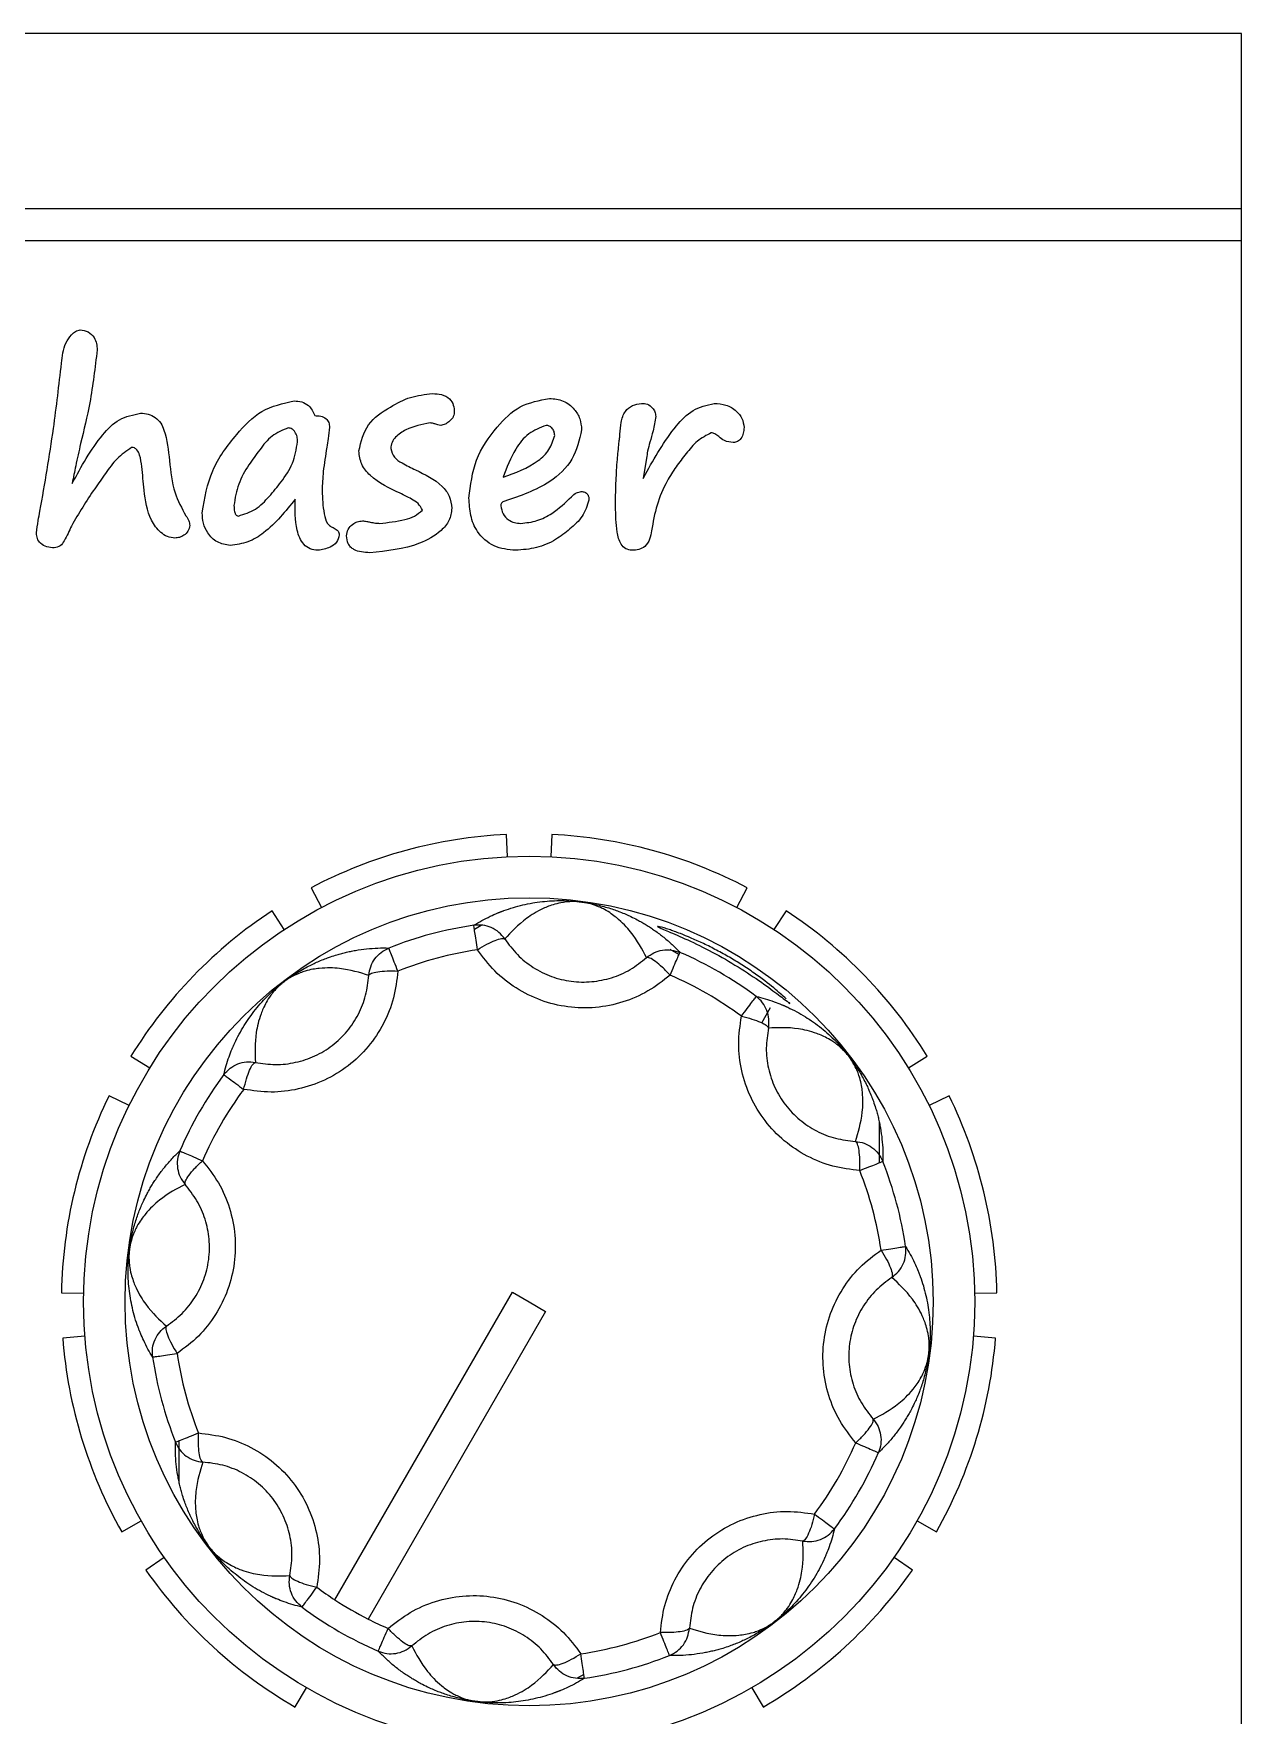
# Model space of a CAD drawing. Extents: x 90 to 120, y 105 to 234.
# Drawn here: x 101.19 to 120.16, y 207.52 to 233.94 of the extents above; entities that cross this region are included whole.
import ezdxf

# ---------------------------------------------------------------- set-up
doc = ezdxf.new("R2010")
doc.units = 0
doc.layers.get('0').update_dxf_attribs({"linetype": 'CONTINUOUS'})

msp = doc.modelspace()

# ---------------------------------------------------------------- linework, layer by layer
at = {"color": 7, "linetype": 'CONTINUOUS'}
for p, q in [((120.161, 233.937), (90.161, 233.937)), ((120.161, 231.187), (120.161, 233.937)), ((120.161, 231.187), (99.611, 231.187)), ((120.161, 230.687), (120.161, 231.187)), ((99.611, 230.687), (120.161, 230.687)), ((120.161, 108.687), (120.161, 230.687)), ((110.814, 227.269), (110.763, 226.949)), ((110.763, 226.949), (110.797, 227.015)), ((108.632, 221.009), (108.615, 221.359)), ((109.327, 221.359), (109.31, 221.009)), ((105.546, 220.52), (105.709, 220.211)), ((112.233, 220.211), (112.396, 220.52)), ((105.124, 219.866), (104.932, 220.158)), ((113.01, 220.158), (112.818, 219.866)), ((108.111, 219.872), (108.216, 219.932)), ((111.324, 219.472), (111.188, 219.55)), ((112.625, 218.399), (112.764, 218.64)), ((102.715, 217.876), (103.013, 217.692)), ((114.929, 217.692), (115.227, 217.876)), ((102.685, 217.098), (102.371, 217.252)), ((115.571, 217.252), (115.257, 217.098)), ((114.471, 216.844), (114.471, 216.2)), ((101.622, 214.16), (101.972, 214.153)), ((105.921, 209.334), (108.711, 214.167)), ((108.711, 214.167), (108.971, 214.017)), ((108.971, 214.017), (109.231, 213.867)), ((115.97, 214.153), (116.32, 214.16)), ((109.231, 213.867), (106.44, 209.034)), ((101.992, 213.475), (101.643, 213.448)), ((116.299, 213.448), (115.95, 213.475)), ((103.471, 211.191), (103.471, 211.835)), ((102.57, 210.404), (102.875, 210.576)), ((115.067, 210.576), (115.372, 210.404)), ((103.237, 210.002), (102.95, 209.802)), ((114.992, 209.802), (114.705, 210.002)), ((105.296, 207.652), (105.471, 207.955)), ((109.831, 208.163), (109.726, 208.103)), ((112.471, 207.955), (112.646, 207.652))]:
    msp.add_line(p, q, dxfattribs=at)
for radius in [7, 6.347, 6.347]:
    msp.add_circle((108.971, 214.017), radius, dxfattribs=at)
for radius, start, end in [(7.35, 92.7778, 117.7778), (7.35, 62.2222, 87.2222), (7.35, 123.3333, 148.3333), (7.35, 31.6667, 56.6667), (5.978, 98.3541, 111.6461), (5.589, 98.3541, 111.6461), (5.978, 53.3541, 66.6461), (5.589, 53.3541, 66.6461), (5.978, 143.3541, 156.6461), (7.35, 153.8889, 178.8889), (5.589, 143.3541, 156.6461), (7.35, 1.1111, 26.1111), (5.978, 8.3541, 21.6461), (5.589, 8.3541, 21.6461), (7.35, 184.4444, 209.4444), (5.589, 188.3541, 201.6461), (7.35, 330.5556, 355.5556), (5.978, 188.3541, 201.6461), (5.589, 323.3541, 336.6461), (5.978, 323.3541, 336.6461), (7.35, 215, 240), (7.35, 300, 325), (5.589, 233.3541, 236.9233), (5.589, 236.9233, 243.0767), (5.978, 233.3541, 246.6461), (5.589, 243.0767, 246.6461), (5.589, 278.3541, 291.6461), (5.978, 278.3541, 291.6461)]:
    msp.add_arc((108.971, 214.017), radius, start, end, dxfattribs=at)
for points, knots in [([(101.624, 228.761), (101.637, 228.869), (101.657, 229.031), (101.76, 229.19), (101.84, 229.265), (101.893, 229.277), (101.919, 229.284)], [0, 0, 0, 0, 0.500673, 0.750213, 0.875687, 1, 1, 1, 1]), ([(101.919, 229.284), (101.962, 229.277), (102.048, 229.264), (102.137, 229.174), (102.18, 229.07), (102.183, 229.003), (102.184, 228.969)], [0, 0, 0, 0, 0.278922, 0.558514, 0.779091, 1, 1, 1, 1]), ([(102.184, 228.969), (102.152, 228.691), (102.094, 228.196), (101.976, 227.711), (101.925, 227.497)], [0, 0, 0, 0, 0.559544, 1, 1, 1, 1]), ([(101.286, 226.438), (101.362, 226.87), (101.497, 227.641), (101.585, 228.419), (101.624, 228.761)], [0, 0, 0, 0, 0.559987, 1, 1, 1, 1]), ([(106.296, 227.382), (106.331, 227.529), (106.403, 227.825), (106.765, 228.063), (107.101, 228.244), (107.335, 228.27), (107.452, 228.284)], [0, 0, 0, 0, 0.276755, 0.557669, 0.779108, 1, 1, 1, 1]), ([(107.452, 228.284), (107.5, 228.281), (107.597, 228.277), (107.724, 228.215), (107.789, 228.102), (107.793, 228.026), (107.796, 227.987)], [0, 0, 0, 0, 0.280998, 0.559724, 0.779359, 1, 1, 1, 1]), ([(103.834, 226.412), (103.873, 226.638), (103.951, 227.094), (104.338, 227.607), (104.745, 228.05), (105.102, 228.129), (105.279, 228.168)], [0, 0, 0, 0, 0.279541, 0.560747, 0.781526, 1, 1, 1, 1]), ([(105.279, 228.168), (105.319, 228.166), (105.399, 228.16), (105.532, 228.091), (105.576, 227.996), (105.603, 227.937)], [0, 0, 0, 0, 0.281328, 0.561754, 1, 1, 1, 1]), ([(107.796, 227.987), (107.79, 227.958), (107.779, 227.898), (107.714, 227.842), (107.652, 227.797), (107.606, 227.788), (107.583, 227.784)], [0, 0, 0, 0, 0.278276, 0.558808, 0.779977, 1, 1, 1, 1]), ([(108.026, 226.641), (108.051, 226.846), (108.099, 227.257), (108.429, 227.733), (108.809, 228.117), (109.131, 228.177), (109.291, 228.207)], [0, 0, 0, 0, 0.280011, 0.560657, 0.781175, 1, 1, 1, 1]), ([(109.291, 228.207), (109.365, 228.2), (109.513, 228.187), (109.679, 228.054), (109.78, 227.89), (109.79, 227.774), (109.796, 227.716)], [0, 0, 0, 0, 0.280054, 0.559332, 0.779625, 1, 1, 1, 1]), ([(110.398, 227.647), (110.403, 227.708), (110.413, 227.83), (110.462, 228.001), (110.591, 228.107), (110.688, 228.122), (110.736, 228.13)], [0, 0, 0, 0, 0.281962, 0.56012, 0.780457, 1, 1, 1, 1]), ([(110.736, 228.13), (110.768, 228.128), (110.832, 228.124), (110.906, 228.069), (110.951, 227.999), (110.957, 227.95), (110.96, 227.925)], [0, 0, 0, 0, 0.280516, 0.55944, 0.779846, 1, 1, 1, 1]), ([(110.797, 227.015), (110.944, 227.277), (111.149, 227.641), (111.528, 228.046), (111.762, 228.102), (111.878, 228.13)], [0, 0, 0, 0, 0.561454, 0.78201, 1, 1, 1, 1]), ([(111.878, 228.13), (111.941, 228.125), (112.067, 228.117), (112.22, 228.025), (112.328, 227.899), (112.341, 227.799), (112.347, 227.75)], [0, 0, 0, 0, 0.28047, 0.560103, 0.780258, 1, 1, 1, 1]), ([(101.793, 226.873), (101.865, 227.005), (102.008, 227.27), (102.24, 227.614), (102.517, 227.902), (102.751, 227.951), (102.868, 227.976)], [0, 0, 0, 0, 0.28108, 0.561976, 0.782043, 1, 1, 1, 1]), ([(102.868, 227.976), (102.909, 227.973), (102.99, 227.967), (103.101, 227.912), (103.19, 227.824), (103.281, 227.595), (103.304, 227.392), (103.322, 227.23)], [0, 0, 0, 0, 0.124956, 0.2500076, 0.3747428, 0.4998065, 1, 1, 1, 1]), ([(105.187, 227.745), (105.098, 227.708), (104.917, 227.634), (104.736, 227.398), (104.556, 227.152), (104.388, 226.867), (104.352, 226.64), (104.334, 226.526)], [0, 0, 0, 0, 0.184013, 0.371495, 0.55913, 0.78008, 1, 1, 1, 1]), ([(105.334, 227.525), (105.333, 227.552), (105.33, 227.607), (105.299, 227.677), (105.251, 227.732), (105.209, 227.741), (105.187, 227.745)], [0, 0, 0, 0, 0.28112, 0.561362, 0.781762, 1, 1, 1, 1]), ([(105.603, 227.937), (105.635, 227.936), (105.697, 227.934), (105.781, 227.899), (105.829, 227.829), (105.832, 227.78), (105.834, 227.755)], [0, 0, 0, 0, 0.2810452, 0.5603119, 0.7796434, 1, 1, 1, 1]), ([(105.834, 227.755), (105.829, 227.695), (105.82, 227.59), (105.801, 227.485), (105.793, 227.439)], [0, 0, 0, 0, 0.559826, 1, 1, 1, 1]), ([(107.415, 227.822), (107.284, 227.796), (107.088, 227.758), (106.892, 227.628), (106.809, 227.52), (106.8, 227.453), (106.796, 227.42)], [0, 0, 0, 0, 0.498841, 0.749605, 0.874934, 1, 1, 1, 1]), ([(107.503, 227.803), (107.487, 227.808), (107.458, 227.818), (107.428, 227.821), (107.415, 227.822)], [0, 0, 0, 0, 0.560127, 1, 1, 1, 1]), ([(107.583, 227.784), (107.568, 227.786), (107.54, 227.79), (107.514, 227.799), (107.503, 227.803)], [0, 0, 0, 0, 0.559552, 1, 1, 1, 1]), ([(109.239, 227.784), (109.142, 227.746), (108.947, 227.671), (108.715, 227.369), (108.62, 227.121), (108.562, 226.969)], [0, 0, 0, 0, 0.276456, 0.558493, 1, 1, 1, 1]), ([(109.796, 227.716), (109.759, 227.554), (109.687, 227.228), (109.234, 226.812), (108.832, 226.676), (108.587, 226.592)], [0, 0, 0, 0, 0.278121, 0.559229, 1, 1, 1, 1]), ([(109.373, 227.625), (109.371, 227.647), (109.367, 227.69), (109.335, 227.743), (109.29, 227.778), (109.256, 227.782), (109.239, 227.784)], [0, 0, 0, 0, 0.280429, 0.560014, 0.779873, 1, 1, 1, 1]), ([(110.96, 227.925), (110.948, 227.848), (110.926, 227.712), (110.886, 227.579), (110.868, 227.521)], [0, 0, 0, 0, 0.559517, 1, 1, 1, 1]), ([(112.347, 227.75), (112.345, 227.72), (112.341, 227.659), (112.307, 227.582), (112.25, 227.523), (112.202, 227.517), (112.178, 227.514)], [0, 0, 0, 0, 0.2807677, 0.561098, 0.7807282, 1, 1, 1, 1]), ([(101.925, 227.497), (101.898, 227.381), (101.85, 227.174), (101.811, 226.965), (101.793, 226.873)], [0, 0, 0, 0, 0.560007, 1, 1, 1, 1]), ([(104.403, 226.36), (104.496, 226.389), (104.685, 226.447), (104.89, 226.667), (105.087, 226.904), (105.275, 227.181), (105.314, 227.41), (105.334, 227.525)], [0, 0, 0, 0, 0.1847818, 0.3721426, 0.5596859, 0.7804636, 1, 1, 1, 1]), ([(108.562, 226.969), (108.755, 227.04), (109.024, 227.138), (109.301, 227.392), (109.349, 227.548), (109.373, 227.625)], [0, 0, 0, 0, 0.559796, 0.781582, 1, 1, 1, 1]), ([(110.337, 226.916), (110.343, 227.026), (110.353, 227.223), (110.374, 227.419), (110.383, 227.505)], [0, 0, 0, 0, 0.559987, 1, 1, 1, 1]), ([(110.383, 227.505), (110.387, 227.531), (110.392, 227.578), (110.396, 227.626), (110.398, 227.647)], [0, 0, 0, 0, 0.560002, 1, 1, 1, 1]), ([(110.868, 227.521), (110.856, 227.474), (110.833, 227.391), (110.82, 227.306), (110.814, 227.269)], [0, 0, 0, 0, 0.559913, 1, 1, 1, 1]), ([(111.833, 227.668), (111.756, 227.628), (111.601, 227.548), (111.439, 227.339), (111.275, 227.135), (111.111, 226.869), (110.965, 226.535), (110.918, 226.265), (110.895, 226.129)], [0, 0, 0, 0, 0.1378452, 0.2782493, 0.4186975, 0.5591006, 0.7795282, 1, 1, 1, 1]), ([(111.949, 227.607), (111.93, 227.624), (111.896, 227.653), (111.852, 227.663), (111.833, 227.668)], [0, 0, 0, 0, 0.561849, 1, 1, 1, 1]), ([(112.178, 227.514), (112.131, 227.52), (112.045, 227.53), (111.979, 227.584), (111.949, 227.607)], [0, 0, 0, 0, 0.559192, 1, 1, 1, 1]), ([(102.726, 227.437), (102.646, 227.382), (102.485, 227.271), (102.317, 227.028), (102.066, 226.684), (101.897, 226.401), (101.779, 226.203)], [0, 0, 0, 0, 0.183893, 0.371208, 0.558576, 1, 1, 1, 1]), ([(102.921, 226.767), (102.91, 226.89), (102.894, 227.075), (102.866, 227.289), (102.822, 227.391), (102.773, 227.433), (102.742, 227.436), (102.726, 227.437)], [0, 0, 0, 0, 0.500507, 0.750534, 0.874932, 0.937637, 1, 1, 1, 1]), ([(103.322, 227.23), (103.339, 227.058), (103.368, 226.752), (103.514, 226.483), (103.578, 226.365)], [0, 0, 0, 0, 0.561395, 1, 1, 1, 1]), ([(105.793, 227.439), (105.772, 227.313), (105.733, 227.086), (105.723, 226.857), (105.719, 226.757)], [0, 0, 0, 0, 0.560073, 1, 1, 1, 1]), ([(106.946, 226.717), (106.778, 226.795), (106.544, 226.904), (106.324, 227.164), (106.305, 227.31), (106.296, 227.382)], [0, 0, 0, 0, 0.561085, 0.780663, 1, 1, 1, 1]), ([(106.796, 227.42), (106.811, 227.371), (106.841, 227.273), (107.002, 227.176), (107.116, 227.119), (107.186, 227.084)], [0, 0, 0, 0, 0.275987, 0.557075, 1, 1, 1, 1]), ([(107.186, 227.084), (107.335, 227.013), (107.544, 226.914), (107.733, 226.676), (107.749, 226.547), (107.757, 226.482)], [0, 0, 0, 0, 0.560608, 0.780418, 1, 1, 1, 1]), ([(103.407, 226.014), (103.367, 226.019), (103.285, 226.029), (103.148, 226.123), (102.976, 226.358), (102.943, 226.604), (102.921, 226.767)], [0, 0, 0, 0, 0.125, 0.250227, 0.500354, 1, 1, 1, 1]), ([(105.719, 226.757), (105.724, 226.637), (105.731, 226.464), (105.779, 226.266), (105.848, 226.197), (105.886, 226.18), (105.906, 226.171)], [0, 0, 0, 0, 0.560045, 0.807066, 0.903004, 1, 1, 1, 1]), ([(107.296, 226.453), (107.275, 226.49), (107.234, 226.564), (107.101, 226.64), (107.005, 226.688), (106.946, 226.717)], [0, 0, 0, 0, 0.275753, 0.557307, 1, 1, 1, 1]), ([(108.84, 226.245), (108.926, 226.254), (109.099, 226.272), (109.379, 226.416), (109.541, 226.57), (109.639, 226.664)], [0, 0, 0, 0, 0.279726, 0.559813, 1, 1, 1, 1]), ([(109.639, 226.664), (109.663, 226.688), (109.706, 226.729), (109.764, 226.74), (109.79, 226.745)], [0, 0, 0, 0, 0.561424, 1, 1, 1, 1]), ([(109.79, 226.745), (109.809, 226.744), (109.848, 226.741), (109.893, 226.704), (109.909, 226.656), (109.91, 226.626), (109.911, 226.61)], [0, 0, 0, 0, 0.280278, 0.558132, 0.778968, 1, 1, 1, 1]), ([(110.329, 226.511), (110.329, 226.587), (110.33, 226.722), (110.335, 226.857), (110.337, 226.916)], [0, 0, 0, 0, 0.559998, 1, 1, 1, 1]), ([(101.231, 226.094), (101.24, 226.159), (101.254, 226.274), (101.276, 226.388), (101.286, 226.438)], [0, 0, 0, 0, 0.5598392, 1, 1, 1, 1]), ([(104.276, 225.899), (104.205, 225.91), (104.064, 225.932), (103.921, 226.079), (103.845, 226.245), (103.838, 226.356), (103.834, 226.412)], [0, 0, 0, 0, 0.278661, 0.5585175, 0.7790516, 1, 1, 1, 1]), ([(105.296, 226.624), (105.144, 226.435), (104.933, 226.171), (104.56, 225.936), (104.371, 225.911), (104.276, 225.899)], [0, 0, 0, 0, 0.560116, 0.780445, 1, 1, 1, 1]), ([(104.334, 226.526), (104.335, 226.493), (104.336, 226.444), (104.355, 226.389), (104.378, 226.363), (104.394, 226.361), (104.403, 226.36)], [0, 0, 0, 0, 0.500781, 0.750574, 0.875566, 1, 1, 1, 1]), ([(105.653, 225.822), (105.611, 225.826), (105.529, 225.834), (105.393, 225.936), (105.287, 226.215), (105.292, 226.46), (105.296, 226.624)], [0, 0, 0, 0, 0.124984, 0.249692, 0.498775, 1, 1, 1, 1]), ([(107.757, 226.482), (107.748, 226.415), (107.729, 226.282), (107.547, 226.076), (107.134, 225.849), (106.734, 225.81), (106.468, 225.784)], [0, 0, 0, 0, 0.124681, 0.249818, 0.500231, 1, 1, 1, 1]), ([(106.621, 226.245), (106.755, 226.258), (106.941, 226.277), (107.174, 226.35), (107.255, 226.419), (107.296, 226.453)], [0, 0, 0, 0, 0.560438, 0.781068, 1, 1, 1, 1]), ([(108.76, 225.822), (108.642, 225.833), (108.408, 225.855), (108.154, 226.086), (108.04, 226.367), (108.031, 226.55), (108.026, 226.641)], [0, 0, 0, 0, 0.2798399, 0.5584422, 0.7788884, 1, 1, 1, 1]), ([(108.587, 226.592), (108.578, 226.59), (108.559, 226.584), (108.537, 226.566), (108.528, 226.542), (108.527, 226.527), (108.526, 226.519)], [0, 0, 0, 0, 0.280141, 0.559378, 0.77957, 1, 1, 1, 1]), ([(108.526, 226.519), (108.535, 226.477), (108.551, 226.391), (108.637, 226.301), (108.738, 226.251), (108.806, 226.247), (108.84, 226.245)], [0, 0, 0, 0, 0.278638, 0.558728, 0.779285, 1, 1, 1, 1]), ([(109.911, 226.61), (109.883, 226.522), (109.825, 226.343), (109.612, 226.154), (109.381, 225.973), (109.088, 225.846), (108.869, 225.83), (108.76, 225.822)], [0, 0, 0, 0, 0.184503, 0.371791, 0.5591, 0.779533, 1, 1, 1, 1]), ([(110.587, 225.822), (110.552, 225.827), (110.484, 225.836), (110.39, 225.942), (110.335, 226.175), (110.331, 226.377), (110.329, 226.511)], [0, 0, 0, 0, 0.124205, 0.248621, 0.498366, 1, 1, 1, 1]), ([(101.779, 226.203), (101.745, 226.126), (101.698, 226.018), (101.611, 225.882), (101.543, 225.868), (101.509, 225.86)], [0, 0, 0, 0, 0.562597, 0.782581, 1, 1, 1, 1]), ([(103.639, 226.211), (103.632, 226.181), (103.62, 226.119), (103.553, 226.058), (103.481, 226.02), (103.432, 226.016), (103.407, 226.014)], [0, 0, 0, 0, 0.277963, 0.558678, 0.779507, 1, 1, 1, 1]), ([(103.578, 226.365), (103.597, 226.339), (103.629, 226.293), (103.636, 226.236), (103.639, 226.211)], [0, 0, 0, 0, 0.560496, 1, 1, 1, 1]), ([(105.906, 226.171), (105.93, 226.158), (105.975, 226.134), (105.984, 226.085), (105.988, 226.064)], [0, 0, 0, 0, 0.56074, 1, 1, 1, 1]), ([(106.103, 226.049), (106.108, 226.084), (106.118, 226.155), (106.19, 226.228), (106.269, 226.275), (106.324, 226.281), (106.352, 226.284)], [0, 0, 0, 0, 0.2791296, 0.5590407, 0.7796956, 1, 1, 1, 1]), ([(106.352, 226.284), (106.375, 226.282), (106.415, 226.278), (106.454, 226.269), (106.472, 226.265)], [0, 0, 0, 0, 0.5598825, 1, 1, 1, 1]), ([(106.472, 226.265), (106.499, 226.259), (106.549, 226.248), (106.599, 226.246), (106.621, 226.245)], [0, 0, 0, 0, 0.559875, 1, 1, 1, 1]), ([(101.509, 225.86), (101.471, 225.863), (101.394, 225.868), (101.297, 225.92), (101.238, 226.004), (101.234, 226.064), (101.231, 226.094)], [0, 0, 0, 0, 0.2805366, 0.5601538, 0.7797693, 1, 1, 1, 1]), ([(105.988, 226.064), (105.978, 226.022), (105.958, 225.938), (105.824, 225.85), (105.718, 225.832), (105.653, 225.822)], [0, 0, 0, 0, 0.277746, 0.559385, 1, 1, 1, 1]), ([(106.468, 225.784), (106.38, 225.788), (106.27, 225.794), (106.165, 225.87), (106.114, 225.94), (106.108, 226.005), (106.103, 226.049)], [0, 0, 0, 0, 0.498707, 0.624605, 0.750182, 1, 1, 1, 1]), ([(110.895, 226.129), (110.887, 226.084), (110.872, 225.995), (110.803, 225.881), (110.694, 225.828), (110.622, 225.824), (110.587, 225.822)], [0, 0, 0, 0, 0.280909, 0.559515, 0.779488, 1, 1, 1, 1]), ([(108.103, 219.932), (108.143, 219.956), (108.222, 220.004), (108.348, 220.068), (108.441, 220.11), (108.492, 220.13), (108.506, 220.136), (108.52, 220.141), (108.533, 220.147), (108.547, 220.152), (108.561, 220.157), (108.616, 220.177), (108.712, 220.209), (108.862, 220.25), (109.012, 220.281), (109.162, 220.303), (109.311, 220.316), (109.459, 220.32), (109.587, 220.317), (109.7, 220.308), (109.757, 220.302), (109.794, 220.297), (109.826, 220.293), (109.864, 220.287), (109.94, 220.274), (110.032, 220.255), (110.133, 220.23), (110.27, 220.19), (110.422, 220.135), (110.56, 220.074), (110.665, 220.021), (110.743, 219.978), (110.812, 219.937), (110.879, 219.894), (110.976, 219.829), (111.094, 219.738), (111.227, 219.623), (111.301, 219.546), (111.341, 219.505)], [0, 0, 0, 0, 0.078391, 0.1501634, 0.2078513, 0.2140069, 0.2200979, 0.2261245, 0.2320866, 0.2379843, 0.2438174, 0.2495861, 0.3070371, 0.3568849, 0.3991435, 0.4338356, 0.4610033, 0.4807364, 0.4932857, 0.4971651, 0.4986689, 0.500022, 0.5009771, 0.501991, 0.5043605, 0.5111517, 0.5212419, 0.5348466, 0.5665601, 0.6090165, 0.6407334, 0.6651471, 0.6915643, 0.7199867, 0.7504156, 0.8249751, 0.9081676, 1, 1, 1, 1]), ([(110.815, 219.424), (110.746, 219.556), (110.639, 219.757), (110.421, 219.992), (110.264, 220.113), (110.162, 220.178), (110.044, 220.233), (109.927, 220.271), (109.844, 220.288), (109.818, 220.292), (109.797, 220.295), (109.775, 220.298), (109.748, 220.3), (109.71, 220.303), (109.655, 220.304), (109.58, 220.301), (109.476, 220.288), (109.331, 220.253), (109.126, 220.171), (108.841, 219.99), (108.69, 219.826), (108.589, 219.716)], [0, 0, 0, 0, 0.25102, 0.382673, 0.417101, 0.451457, 0.485547, 0.496713, 0.498407, 0.499196, 0.499947, 0.500693, 0.501474, 0.503156, 0.506772, 0.514355, 0.529809, 0.560982, 0.623576, 0.748979, 1, 1, 1, 1]), ([(108.589, 219.716), (108.56, 219.753), (108.501, 219.826), (108.379, 219.899), (108.243, 219.941), (108.149, 219.935), (108.103, 219.932)], [0, 0, 0, 0, 0.25, 0.5, 0.75, 1, 1, 1, 1]), ([(113.007, 218.778), (112.951, 218.829), (112.839, 218.932), (112.568, 219.141), (112.319, 219.308), (112.119, 219.43), (111.914, 219.543), (111.643, 219.68), (111.374, 219.792), (111.186, 219.86), (111.042, 219.904), (110.976, 219.918), (110.997, 219.903), (111.075, 219.868), (111.278, 219.785), (111.639, 219.622), (112.056, 219.402), (112.458, 219.152), (112.791, 218.915), (112.997, 218.757), (113.086, 218.689), (113.065, 218.713), (113.064, 218.714)], [0, 0, 0, 0, 0.066327, 0.132727, 0.16711, 0.199481, 0.232161, 0.266243, 0.332678, 0.374406, 0.399405, 0.4658, 0.498551, 0.532522, 0.598947, 0.665393, 0.731829, 0.798143, 0.864618, 0.931032, 0.99746, 1, 1, 1, 1]), ([(104.175, 217.585), (104.186, 217.632), (104.208, 217.721), (104.252, 217.856), (104.289, 217.951), (104.31, 218.002), (104.316, 218.015), (104.322, 218.029), (104.328, 218.042), (104.334, 218.055), (104.34, 218.069), (104.364, 218.122), (104.41, 218.213), (104.487, 218.347), (104.571, 218.475), (104.662, 218.597), (104.758, 218.711), (104.86, 218.819), (104.952, 218.907), (105.038, 218.981), (105.083, 219.017), (105.113, 219.04), (105.138, 219.059), (105.169, 219.082), (105.232, 219.127), (105.311, 219.178), (105.4, 219.232), (105.525, 219.301), (105.672, 219.37), (105.811, 219.424), (105.924, 219.46), (106.01, 219.485), (106.087, 219.505), (106.165, 219.522), (106.28, 219.544), (106.427, 219.564), (106.602, 219.576), (106.71, 219.575), (106.766, 219.574)], [0, 0, 0, 0, 0.078391, 0.150163, 0.207851, 0.214007, 0.220098, 0.226125, 0.232087, 0.237984, 0.243817, 0.249586, 0.307037, 0.356885, 0.399143, 0.433836, 0.461003, 0.480736, 0.493286, 0.497165, 0.498669, 0.500022, 0.500977, 0.501991, 0.504361, 0.511152, 0.521242, 0.534847, 0.56656, 0.609017, 0.640733, 0.665147, 0.691564, 0.719987, 0.750416, 0.824975, 0.908168, 1, 1, 1, 1]), ([(106.452, 219.144), (106.46, 219.191), (106.474, 219.283), (106.543, 219.408), (106.64, 219.511), (106.724, 219.553), (106.766, 219.574)], [0, 0, 0, 0, 0.25, 0.5, 0.75, 1, 1, 1, 1]), ([(108.159, 219.548), (108.209, 219.578), (108.309, 219.638), (108.442, 219.699), (108.545, 219.731), (108.574, 219.721), (108.589, 219.716)], [0, 0, 0, 0, 0.2500007, 0.5, 0.7499993, 1, 1, 1, 1]), ([(111.187, 219.149), (111.074, 219.06), (110.849, 218.884), (110.447, 218.712), (110.018, 218.625), (109.578, 218.635), (109.152, 218.739), (108.761, 218.934), (108.417, 219.202), (108.245, 219.432), (108.159, 219.548)], [0, 0, 0, 0, 0.125119, 0.250033, 0.375338, 0.500042, 0.624994, 0.749924, 0.873924, 1, 1, 1, 1]), ([(108.589, 219.716), (108.651, 219.632), (108.776, 219.462), (109.029, 219.262), (109.317, 219.117), (109.632, 219.04), (109.956, 219.034), (110.272, 219.098), (110.568, 219.227), (110.733, 219.358), (110.815, 219.424)], [0, 0, 0, 0, 0.126286, 0.251681, 0.376065, 0.499528, 0.623751, 0.747882, 0.873447, 1, 1, 1, 1]), ([(110.815, 219.424), (110.853, 219.451), (110.929, 219.507), (111.065, 219.546), (111.207, 219.55), (111.296, 219.52), (111.341, 219.505)], [0, 0, 0, 0, 0.25, 0.5, 0.75, 1, 1, 1, 1]), ([(106.452, 219.144), (106.31, 219.188), (106.092, 219.256), (105.772, 219.267), (105.575, 219.242), (105.457, 219.216), (105.335, 219.171), (105.225, 219.115), (105.155, 219.069), (105.133, 219.053), (105.116, 219.04), (105.099, 219.027), (105.078, 219.01), (105.049, 218.984), (105.009, 218.946), (104.959, 218.892), (104.894, 218.809), (104.817, 218.681), (104.73, 218.478), (104.656, 218.148), (104.665, 217.926), (104.671, 217.777)], [0, 0, 0, 0, 0.25102, 0.382673, 0.417101, 0.451457, 0.485547, 0.496713, 0.498407, 0.499196, 0.499947, 0.500693, 0.501474, 0.503156, 0.506772, 0.514355, 0.529809, 0.560982, 0.623576, 0.748979, 1, 1, 1, 1]), ([(111.187, 219.149), (111.146, 219.191), (111.065, 219.275), (110.953, 219.368), (110.861, 219.426), (110.831, 219.424), (110.815, 219.424)], [0, 0, 0, 0, 0.2500007, 0.5, 0.7499993, 1, 1, 1, 1]), ([(106.909, 219.213), (106.892, 219.071), (106.858, 218.786), (106.695, 218.381), (106.454, 218.016), (106.136, 217.712), (105.76, 217.484), (105.347, 217.346), (104.913, 217.292), (104.629, 217.333), (104.486, 217.354)], [0, 0, 0, 0, 0.124938, 0.249963, 0.374872, 0.500081, 0.624831, 0.749849, 0.873923, 1, 1, 1, 1]), ([(104.671, 217.777), (104.775, 217.761), (104.983, 217.73), (105.304, 217.768), (105.61, 217.868), (105.887, 218.036), (106.121, 218.261), (106.299, 218.531), (106.416, 218.831), (106.44, 219.04), (106.452, 219.144)], [0, 0, 0, 0, 0.126452, 0.251895, 0.376378, 0.49948, 0.624235, 0.748201, 0.873616, 1, 1, 1, 1]), ([(106.452, 219.144), (106.463, 219.156), (106.483, 219.178), (106.589, 219.202), (106.734, 219.216), (106.851, 219.214), (106.909, 219.213)], [0, 0, 0, 0, 0.250001, 0.5, 0.749999, 1, 1, 1, 1]), ([(112.731, 218.317), (112.736, 218.364), (112.746, 218.457), (112.712, 218.595), (112.644, 218.721), (112.574, 218.783), (112.539, 218.814)], [0, 0, 0, 0, 0.25, 0.5, 0.75, 1, 1, 1, 1]), ([(112.539, 218.814), (112.585, 218.802), (112.674, 218.78), (112.809, 218.736), (112.904, 218.7), (112.955, 218.678), (112.969, 218.673), (112.982, 218.667), (112.996, 218.661), (113.009, 218.655), (113.022, 218.649), (113.075, 218.624), (113.167, 218.579), (113.301, 218.502), (113.429, 218.418), (113.551, 218.326), (113.665, 218.231), (113.773, 218.129), (113.861, 218.036), (113.934, 217.95), (113.971, 217.905), (113.993, 217.876), (114.013, 217.85), (114.036, 217.819), (114.081, 217.756), (114.132, 217.678), (114.186, 217.589), (114.254, 217.464), (114.323, 217.317), (114.377, 217.177), (114.414, 217.065), (114.439, 216.979), (114.459, 216.902), (114.476, 216.824), (114.498, 216.709), (114.518, 216.561), (114.53, 216.386), (114.528, 216.279), (114.527, 216.222)], [0, 0, 0, 0, 0.078391, 0.150163, 0.207851, 0.214007, 0.220098, 0.226125, 0.232087, 0.237984, 0.243817, 0.249586, 0.307037, 0.356885, 0.399143, 0.433836, 0.461003, 0.480736, 0.493286, 0.497165, 0.498669, 0.500022, 0.500977, 0.501991, 0.504361, 0.511152, 0.521242, 0.534847, 0.56656, 0.609017, 0.640733, 0.665147, 0.691564, 0.719987, 0.750416, 0.824975, 0.908168, 1, 1, 1, 1]), ([(114.166, 216.079), (114.024, 216.096), (113.74, 216.131), (113.335, 216.293), (112.97, 216.535), (112.666, 216.852), (112.437, 217.228), (112.299, 217.642), (112.245, 218.075), (112.286, 218.359), (112.307, 218.502)], [0, 0, 0, 0, 0.124938, 0.249963, 0.374872, 0.500081, 0.624831, 0.749849, 0.873923, 1, 1, 1, 1]), ([(112.307, 218.502), (112.364, 218.488), (112.477, 218.46), (112.614, 218.409), (112.71, 218.358), (112.724, 218.331), (112.731, 218.317)], [0, 0, 0, 0, 0.250001, 0.5, 0.749999, 1, 1, 1, 1]), ([(112.731, 218.317), (112.715, 218.213), (112.683, 218.005), (112.721, 217.685), (112.822, 217.379), (112.99, 217.101), (113.215, 216.868), (113.484, 216.69), (113.784, 216.572), (113.993, 216.548), (114.098, 216.536)], [0, 0, 0, 0, 0.126452, 0.251895, 0.376378, 0.49948, 0.624235, 0.748201, 0.873616, 1, 1, 1, 1]), ([(114.098, 216.536), (114.142, 216.679), (114.209, 216.896), (114.221, 217.217), (114.195, 217.413), (114.17, 217.531), (114.125, 217.653), (114.069, 217.764), (114.022, 217.834), (114.007, 217.855), (113.994, 217.872), (113.98, 217.89), (113.963, 217.91), (113.938, 217.94), (113.9, 217.98), (113.845, 218.03), (113.762, 218.094), (113.635, 218.172), (113.432, 218.259), (113.102, 218.333), (112.879, 218.324), (112.731, 218.317)], [0, 0, 0, 0, 0.2510201, 0.3826734, 0.4171007, 0.4514571, 0.4855469, 0.4967131, 0.4984072, 0.4991962, 0.4999465, 0.500693, 0.5014744, 0.5031559, 0.5067724, 0.514355, 0.5298087, 0.5609823, 0.6235759, 0.748979, 1, 1, 1, 1]), ([(104.175, 217.585), (104.206, 217.62), (104.268, 217.691), (104.393, 217.758), (104.531, 217.793), (104.624, 217.782), (104.671, 217.777)], [0, 0, 0, 0, 0.25, 0.5, 0.75, 1, 1, 1, 1]), ([(104.486, 217.354), (104.5, 217.41), (104.529, 217.523), (104.58, 217.66), (104.63, 217.756), (104.657, 217.77), (104.671, 217.777)], [0, 0, 0, 0, 0.250001, 0.5, 0.749999, 1, 1, 1, 1]), ([(103.057, 213.149), (103.032, 213.19), (102.985, 213.268), (102.92, 213.395), (102.879, 213.488), (102.858, 213.539), (102.853, 213.552), (102.847, 213.566), (102.842, 213.58), (102.837, 213.593), (102.832, 213.607), (102.811, 213.662), (102.779, 213.759), (102.739, 213.908), (102.708, 214.058), (102.686, 214.209), (102.673, 214.357), (102.669, 214.506), (102.672, 214.633), (102.681, 214.746), (102.687, 214.804), (102.691, 214.84), (102.696, 214.872), (102.701, 214.911), (102.714, 214.987), (102.733, 215.078), (102.758, 215.18), (102.798, 215.316), (102.853, 215.469), (102.914, 215.606), (102.967, 215.711), (103.011, 215.79), (103.051, 215.858), (103.094, 215.926), (103.16, 216.022), (103.25, 216.141), (103.365, 216.273), (103.443, 216.348), (103.483, 216.387)], [0, 0, 0, 0, 0.078391, 0.150163, 0.207851, 0.214007, 0.220098, 0.226125, 0.232087, 0.237984, 0.243817, 0.249586, 0.307037, 0.356885, 0.399143, 0.433836, 0.461003, 0.480736, 0.493286, 0.497165, 0.498669, 0.500022, 0.500977, 0.501991, 0.504361, 0.511152, 0.521242, 0.534847, 0.56656, 0.609017, 0.640733, 0.665147, 0.691564, 0.719987, 0.750416, 0.824975, 0.908168, 1, 1, 1, 1]), ([(103.483, 216.387), (103.468, 216.343), (103.438, 216.254), (103.443, 216.112), (103.482, 215.975), (103.537, 215.9), (103.565, 215.862)], [0, 0, 0, 0, 0.25, 0.5, 0.75, 1, 1, 1, 1]), ([(114.166, 216.079), (114.167, 216.138), (114.17, 216.254), (114.156, 216.4), (114.132, 216.505), (114.109, 216.526), (114.098, 216.536)], [0, 0, 0, 0, 0.2500007, 0.5, 0.7499993, 1, 1, 1, 1]), ([(114.098, 216.536), (114.144, 216.529), (114.237, 216.515), (114.361, 216.446), (114.465, 216.348), (114.506, 216.264), (114.527, 216.222)], [0, 0, 0, 0, 0.25, 0.5, 0.75, 1, 1, 1, 1]), ([(103.84, 216.233), (103.928, 216.12), (104.105, 215.895), (104.277, 215.493), (104.363, 215.064), (104.354, 214.625), (104.249, 214.198), (104.055, 213.808), (103.786, 213.463), (103.557, 213.292), (103.441, 213.205)], [0, 0, 0, 0, 0.125119, 0.250033, 0.375338, 0.500042, 0.624994, 0.749924, 0.873924, 1, 1, 1, 1]), ([(103.565, 215.862), (103.564, 215.877), (103.563, 215.908), (103.62, 215.999), (103.714, 216.112), (103.798, 216.193), (103.84, 216.233)], [0, 0, 0, 0, 0.2500007, 0.5, 0.7499993, 1, 1, 1, 1]), ([(103.565, 215.862), (103.433, 215.792), (103.232, 215.686), (102.997, 215.467), (102.876, 215.31), (102.81, 215.209), (102.756, 215.09), (102.717, 214.973), (102.701, 214.891), (102.697, 214.865), (102.693, 214.843), (102.691, 214.821), (102.688, 214.795), (102.685, 214.756), (102.684, 214.701), (102.687, 214.627), (102.7, 214.523), (102.736, 214.378), (102.818, 214.172), (102.999, 213.887), (103.163, 213.736), (103.272, 213.635)], [0, 0, 0, 0, 0.25102, 0.382673, 0.417101, 0.451457, 0.485547, 0.496713, 0.498407, 0.499196, 0.499947, 0.500693, 0.501474, 0.503156, 0.506772, 0.514355, 0.529809, 0.560982, 0.623576, 0.748979, 1, 1, 1, 1]), ([(103.272, 213.635), (103.357, 213.698), (103.526, 213.823), (103.726, 214.075), (103.871, 214.363), (103.949, 214.678), (103.955, 215.002), (103.89, 215.318), (103.761, 215.614), (103.63, 215.779), (103.565, 215.862)], [0, 0, 0, 0, 0.126286, 0.251681, 0.376065, 0.499528, 0.623751, 0.747882, 0.873447, 1, 1, 1, 1]), ([(114.103, 211.802), (114.014, 211.914), (113.837, 212.14), (113.665, 212.542), (113.579, 212.97), (113.588, 213.41), (113.693, 213.837), (113.887, 214.227), (114.156, 214.572), (114.385, 214.743), (114.501, 214.83)], [0, 0, 0, 0, 0.125119, 0.250033, 0.375338, 0.500042, 0.624994, 0.749924, 0.873924, 1, 1, 1, 1]), ([(114.885, 214.886), (114.91, 214.845), (114.958, 214.767), (115.022, 214.64), (115.063, 214.547), (115.084, 214.496), (115.09, 214.482), (115.095, 214.469), (115.1, 214.455), (115.105, 214.441), (115.111, 214.428), (115.131, 214.373), (115.163, 214.276), (115.203, 214.127), (115.234, 213.977), (115.256, 213.826), (115.269, 213.678), (115.273, 213.529), (115.271, 213.401), (115.261, 213.289), (115.255, 213.231), (115.251, 213.195), (115.246, 213.163), (115.241, 213.124), (115.228, 213.048), (115.209, 212.956), (115.184, 212.855), (115.144, 212.718), (115.089, 212.566), (115.028, 212.429), (114.975, 212.323), (114.931, 212.245), (114.891, 212.177), (114.848, 212.109), (114.782, 212.012), (114.692, 211.894), (114.577, 211.762), (114.5, 211.687), (114.459, 211.648)], [0, 0, 0, 0, 0.078391, 0.150163, 0.207851, 0.214007, 0.220098, 0.226125, 0.232087, 0.237984, 0.243817, 0.249586, 0.307037, 0.356885, 0.399143, 0.433836, 0.461003, 0.480736, 0.493286, 0.497165, 0.498669, 0.500022, 0.500977, 0.501991, 0.504361, 0.511152, 0.521242, 0.534847, 0.56656, 0.609017, 0.640733, 0.665147, 0.691564, 0.719987, 0.750416, 0.824975, 0.908168, 1, 1, 1, 1]), ([(114.501, 214.83), (114.531, 214.78), (114.591, 214.68), (114.652, 214.547), (114.684, 214.443), (114.675, 214.414), (114.67, 214.4)], [0, 0, 0, 0, 0.250001, 0.5, 0.749999, 1, 1, 1, 1]), ([(114.67, 214.4), (114.707, 214.429), (114.78, 214.488), (114.853, 214.61), (114.894, 214.746), (114.888, 214.839), (114.885, 214.886)], [0, 0, 0, 0, 0.25, 0.5, 0.75, 1, 1, 1, 1]), ([(114.67, 214.4), (114.585, 214.337), (114.416, 214.212), (114.216, 213.959), (114.071, 213.672), (113.994, 213.357), (113.987, 213.033), (114.052, 212.716), (114.181, 212.421), (114.312, 212.256), (114.377, 212.173)], [0, 0, 0, 0, 0.126286, 0.251681, 0.376065, 0.499528, 0.623751, 0.747882, 0.873447, 1, 1, 1, 1]), ([(114.377, 212.173), (114.509, 212.243), (114.71, 212.349), (114.945, 212.567), (115.066, 212.724), (115.132, 212.826), (115.186, 212.944), (115.225, 213.062), (115.241, 213.144), (115.245, 213.17), (115.249, 213.192), (115.251, 213.213), (115.254, 213.24), (115.257, 213.279), (115.258, 213.334), (115.255, 213.408), (115.242, 213.512), (115.206, 213.657), (115.125, 213.862), (114.943, 214.148), (114.779, 214.299), (114.67, 214.4)], [0, 0, 0, 0, 0.2510201, 0.3826734, 0.4171007, 0.4514571, 0.4855469, 0.4967131, 0.4984072, 0.4991962, 0.4999465, 0.500693, 0.5014744, 0.5031559, 0.5067724, 0.514355, 0.5298087, 0.5609823, 0.6235759, 0.748979, 1, 1, 1, 1]), ([(103.057, 213.149), (103.054, 213.196), (103.048, 213.289), (103.089, 213.425), (103.162, 213.547), (103.235, 213.606), (103.272, 213.635)], [0, 0, 0, 0, 0.25, 0.5, 0.75, 1, 1, 1, 1]), ([(103.272, 213.635), (103.267, 213.621), (103.258, 213.592), (103.29, 213.488), (103.351, 213.355), (103.411, 213.255), (103.441, 213.205)], [0, 0, 0, 0, 0.250001, 0.5, 0.749999, 1, 1, 1, 1]), ([(114.103, 211.802), (114.145, 211.842), (114.228, 211.923), (114.322, 212.036), (114.379, 212.127), (114.378, 212.158), (114.377, 212.173)], [0, 0, 0, 0, 0.250001, 0.5, 0.749999, 1, 1, 1, 1]), ([(114.377, 212.173), (114.405, 212.135), (114.461, 212.06), (114.499, 211.923), (114.504, 211.781), (114.474, 211.692), (114.459, 211.648)], [0, 0, 0, 0, 0.25, 0.5, 0.75, 1, 1, 1, 1]), ([(103.844, 211.499), (103.833, 211.509), (103.81, 211.53), (103.786, 211.635), (103.773, 211.781), (103.775, 211.897), (103.776, 211.956)], [0, 0, 0, 0, 0.2500007, 0.5, 0.7499993, 1, 1, 1, 1]), ([(103.776, 211.956), (103.918, 211.939), (104.202, 211.904), (104.607, 211.742), (104.972, 211.5), (105.276, 211.183), (105.505, 210.807), (105.643, 210.393), (105.697, 209.959), (105.656, 209.676), (105.635, 209.533)], [0, 0, 0, 0, 0.124938, 0.249963, 0.374872, 0.500081, 0.624831, 0.749849, 0.873923, 1, 1, 1, 1]), ([(105.403, 209.221), (105.357, 209.233), (105.268, 209.255), (105.133, 209.299), (105.038, 209.335), (104.987, 209.356), (104.973, 209.362), (104.96, 209.368), (104.947, 209.374), (104.933, 209.38), (104.92, 209.386), (104.867, 209.411), (104.775, 209.456), (104.641, 209.533), (104.513, 209.617), (104.391, 209.708), (104.277, 209.804), (104.169, 209.906), (104.081, 209.999), (104.008, 210.085), (103.972, 210.13), (103.949, 210.159), (103.929, 210.184), (103.906, 210.216), (103.861, 210.278), (103.81, 210.357), (103.756, 210.446), (103.688, 210.571), (103.619, 210.718), (103.565, 210.858), (103.528, 210.97), (103.503, 211.056), (103.483, 211.133), (103.466, 211.211), (103.444, 211.326), (103.424, 211.474), (103.412, 211.649), (103.414, 211.756), (103.415, 211.812)], [0, 0, 0, 0, 0.078391, 0.150163, 0.207851, 0.214007, 0.220098, 0.226125, 0.232087, 0.237984, 0.243817, 0.249586, 0.307037, 0.356885, 0.399143, 0.433836, 0.461003, 0.480736, 0.493286, 0.497165, 0.498669, 0.500022, 0.500977, 0.501991, 0.504361, 0.511152, 0.521242, 0.534847, 0.56656, 0.609017, 0.640733, 0.665147, 0.691564, 0.719987, 0.750416, 0.824975, 0.908168, 1, 1, 1, 1]), ([(103.415, 211.812), (103.436, 211.77), (103.477, 211.686), (103.581, 211.589), (103.705, 211.52), (103.798, 211.506), (103.844, 211.499)], [0, 0, 0, 0, 0.25, 0.5, 0.75, 1, 1, 1, 1]), ([(103.844, 211.499), (103.8, 211.356), (103.733, 211.139), (103.721, 210.818), (103.747, 210.622), (103.772, 210.504), (103.817, 210.381), (103.873, 210.271), (103.92, 210.201), (103.935, 210.18), (103.948, 210.162), (103.962, 210.145), (103.979, 210.124), (104.004, 210.095), (104.042, 210.055), (104.097, 210.005), (104.18, 209.941), (104.307, 209.863), (104.51, 209.776), (104.84, 209.702), (105.063, 209.711), (105.211, 209.717)], [0, 0, 0, 0, 0.25102, 0.382673, 0.417101, 0.451457, 0.485547, 0.496713, 0.498407, 0.499196, 0.499947, 0.500693, 0.501474, 0.503156, 0.506772, 0.514355, 0.529809, 0.560982, 0.623576, 0.748979, 1, 1, 1, 1]), ([(105.211, 209.717), (105.227, 209.822), (105.259, 210.03), (105.221, 210.35), (105.12, 210.656), (104.952, 210.934), (104.727, 211.167), (104.458, 211.345), (104.158, 211.463), (103.949, 211.487), (103.844, 211.499)], [0, 0, 0, 0, 0.126451, 0.251895, 0.376378, 0.49948, 0.624235, 0.748201, 0.873616, 1, 1, 1, 1]), ([(111.033, 208.822), (111.05, 208.964), (111.084, 209.248), (111.247, 209.654), (111.489, 210.018), (111.806, 210.323), (112.182, 210.551), (112.595, 210.689), (113.029, 210.743), (113.313, 210.702), (113.456, 210.681)], [0, 0, 0, 0, 0.124938, 0.249963, 0.374872, 0.500081, 0.624831, 0.749849, 0.873923, 1, 1, 1, 1]), ([(113.456, 210.681), (113.442, 210.625), (113.413, 210.511), (113.362, 210.374), (113.312, 210.279), (113.285, 210.265), (113.271, 210.258)], [0, 0, 0, 0, 0.250001, 0.5, 0.749999, 1, 1, 1, 1]), ([(113.767, 210.45), (113.756, 210.403), (113.734, 210.314), (113.69, 210.179), (113.654, 210.084), (113.632, 210.033), (113.626, 210.02), (113.62, 210.006), (113.614, 209.993), (113.608, 209.98), (113.602, 209.966), (113.578, 209.913), (113.532, 209.822), (113.455, 209.688), (113.371, 209.56), (113.28, 209.438), (113.184, 209.323), (113.082, 209.216), (112.99, 209.127), (112.904, 209.054), (112.859, 209.018), (112.83, 208.995), (112.804, 208.976), (112.773, 208.953), (112.71, 208.908), (112.632, 208.856), (112.542, 208.802), (112.417, 208.734), (112.271, 208.665), (112.131, 208.611), (112.019, 208.574), (111.932, 208.55), (111.855, 208.53), (111.777, 208.513), (111.662, 208.491), (111.515, 208.471), (111.34, 208.458), (111.232, 208.46), (111.176, 208.461)], [0, 0, 0, 0, 0.078391, 0.150163, 0.207851, 0.214007, 0.220098, 0.226125, 0.232087, 0.237984, 0.243817, 0.249586, 0.307037, 0.356885, 0.399143, 0.433836, 0.461003, 0.480736, 0.493286, 0.497165, 0.498669, 0.500022, 0.500977, 0.501991, 0.504361, 0.511152, 0.521242, 0.534847, 0.56656, 0.609017, 0.640733, 0.665147, 0.691564, 0.719987, 0.750416, 0.824975, 0.908168, 1, 1, 1, 1]), ([(113.271, 210.258), (113.167, 210.274), (112.959, 210.305), (112.638, 210.267), (112.332, 210.167), (112.055, 209.998), (111.821, 209.774), (111.643, 209.504), (111.526, 209.204), (111.502, 208.995), (111.49, 208.891)], [0, 0, 0, 0, 0.126451, 0.251895, 0.376378, 0.49948, 0.624235, 0.748201, 0.873616, 1, 1, 1, 1]), ([(113.271, 210.258), (113.318, 210.253), (113.411, 210.242), (113.549, 210.277), (113.674, 210.344), (113.736, 210.414), (113.767, 210.45)], [0, 0, 0, 0, 0.25, 0.5, 0.75, 1, 1, 1, 1]), ([(111.49, 208.891), (111.632, 208.846), (111.85, 208.779), (112.17, 208.768), (112.367, 208.793), (112.485, 208.819), (112.607, 208.864), (112.717, 208.919), (112.787, 208.966), (112.809, 208.982), (112.826, 208.995), (112.843, 209.008), (112.864, 209.025), (112.893, 209.05), (112.933, 209.088), (112.983, 209.143), (113.048, 209.226), (113.125, 209.354), (113.213, 209.557), (113.286, 209.886), (113.277, 210.109), (113.271, 210.258)], [0, 0, 0, 0, 0.25102, 0.382673, 0.417101, 0.451457, 0.485547, 0.496713, 0.498407, 0.499196, 0.499947, 0.500693, 0.501474, 0.503156, 0.506772, 0.514355, 0.529809, 0.560982, 0.623576, 0.748979, 1, 1, 1, 1]), ([(105.403, 209.221), (105.368, 209.252), (105.298, 209.314), (105.231, 209.44), (105.196, 209.577), (105.206, 209.671), (105.211, 209.717)], [0, 0, 0, 0, 0.25, 0.5, 0.75, 1, 1, 1, 1]), ([(105.211, 209.717), (105.218, 209.704), (105.232, 209.677), (105.328, 209.626), (105.465, 209.575), (105.578, 209.547), (105.635, 209.533)], [0, 0, 0, 0, 0.2500007, 0.5, 0.7499993, 1, 1, 1, 1]), ([(106.755, 208.886), (106.868, 208.974), (107.093, 209.151), (107.495, 209.323), (107.924, 209.41), (108.364, 209.4), (108.79, 209.296), (109.181, 209.101), (109.525, 208.832), (109.697, 208.603), (109.783, 208.487)], [0, 0, 0, 0, 0.1251185, 0.2500335, 0.3753378, 0.5000418, 0.6249935, 0.7499237, 0.8739243, 1, 1, 1, 1]), ([(109.353, 208.318), (109.291, 208.403), (109.166, 208.572), (108.913, 208.772), (108.625, 208.917), (108.31, 208.995), (107.986, 209.001), (107.67, 208.937), (107.374, 208.807), (107.209, 208.677), (107.127, 208.611)], [0, 0, 0, 0, 0.126286, 0.251681, 0.376065, 0.499528, 0.623751, 0.747882, 0.873447, 1, 1, 1, 1]), ([(107.127, 208.611), (107.111, 208.611), (107.081, 208.609), (106.989, 208.667), (106.877, 208.76), (106.796, 208.844), (106.755, 208.886)], [0, 0, 0, 0, 0.250001, 0.5, 0.749999, 1, 1, 1, 1]), ([(111.49, 208.891), (111.479, 208.879), (111.459, 208.857), (111.353, 208.833), (111.208, 208.819), (111.091, 208.821), (111.033, 208.822)], [0, 0, 0, 0, 0.2500007, 0.5, 0.7499993, 1, 1, 1, 1]), ([(111.176, 208.461), (111.218, 208.482), (111.302, 208.524), (111.399, 208.627), (111.468, 208.751), (111.482, 208.844), (111.49, 208.891)], [0, 0, 0, 0, 0.25, 0.5, 0.75, 1, 1, 1, 1]), ([(106.601, 208.529), (106.646, 208.514), (106.735, 208.485), (106.877, 208.489), (107.013, 208.528), (107.089, 208.583), (107.127, 208.611)], [0, 0, 0, 0, 0.25, 0.5, 0.75, 1, 1, 1, 1]), ([(109.84, 208.103), (109.799, 208.078), (109.72, 208.031), (109.594, 207.966), (109.501, 207.925), (109.45, 207.904), (109.436, 207.899), (109.422, 207.894), (109.409, 207.888), (109.395, 207.883), (109.381, 207.878), (109.326, 207.858), (109.23, 207.825), (109.08, 207.785), (108.93, 207.754), (108.78, 207.732), (108.631, 207.719), (108.483, 207.715), (108.355, 207.718), (108.242, 207.727), (108.185, 207.733), (108.148, 207.738), (108.116, 207.742), (108.078, 207.748), (108.002, 207.761), (107.91, 207.78), (107.809, 207.805), (107.672, 207.845), (107.52, 207.9), (107.382, 207.96), (107.277, 208.014), (107.199, 208.057), (107.13, 208.098), (107.063, 208.141), (106.966, 208.206), (106.848, 208.296), (106.715, 208.412), (106.641, 208.489), (106.601, 208.529)], [0, 0, 0, 0, 0.078391, 0.150163, 0.207851, 0.214007, 0.220098, 0.226125, 0.232087, 0.237984, 0.243817, 0.249586, 0.307037, 0.356885, 0.399143, 0.433836, 0.461003, 0.480736, 0.493286, 0.497165, 0.498669, 0.500022, 0.500977, 0.501991, 0.504361, 0.511152, 0.521242, 0.534847, 0.56656, 0.609017, 0.640733, 0.665147, 0.691564, 0.719987, 0.750416, 0.824975, 0.908168, 1, 1, 1, 1]), ([(107.127, 208.611), (107.196, 208.479), (107.303, 208.278), (107.521, 208.043), (107.678, 207.922), (107.78, 207.857), (107.898, 207.802), (108.015, 207.763), (108.098, 207.747), (108.124, 207.743), (108.145, 207.74), (108.167, 207.737), (108.194, 207.735), (108.232, 207.732), (108.287, 207.73), (108.362, 207.734), (108.466, 207.747), (108.611, 207.782), (108.816, 207.864), (109.101, 208.045), (109.252, 208.209), (109.353, 208.318)], [0, 0, 0, 0, 0.25102, 0.382673, 0.417101, 0.451457, 0.485547, 0.496713, 0.498407, 0.499196, 0.499947, 0.500693, 0.501474, 0.503156, 0.506772, 0.514355, 0.529809, 0.560982, 0.623576, 0.748979, 1, 1, 1, 1]), ([(109.353, 208.318), (109.368, 208.314), (109.397, 208.304), (109.5, 208.336), (109.633, 208.397), (109.733, 208.457), (109.783, 208.487)], [0, 0, 0, 0, 0.250001, 0.5, 0.749999, 1, 1, 1, 1]), ([(109.84, 208.103), (109.793, 208.1), (109.699, 208.094), (109.563, 208.135), (109.441, 208.208), (109.383, 208.282), (109.353, 208.318)], [0, 0, 0, 0, 0.25, 0.5, 0.75, 1, 1, 1, 1])]:
    msp.add_open_spline(points, degree=3, knots=knots, dxfattribs=at)
for points in [[(108.159, 219.548), (108.151, 219.599), (108.136, 219.703), (108.118, 219.826), (108.105, 219.912), (108.103, 219.925), (108.103, 219.932)], [(106.909, 219.213), (106.89, 219.261), (106.851, 219.359), (106.805, 219.475), (106.773, 219.555), (106.768, 219.567), (106.766, 219.574)], [(111.187, 219.149), (111.208, 219.197), (111.249, 219.294), (111.298, 219.408), (111.333, 219.487), (111.338, 219.499), (111.341, 219.505)], [(112.307, 218.502), (112.339, 218.544), (112.401, 218.628), (112.475, 218.728), (112.527, 218.798), (112.535, 218.808), (112.539, 218.814)], [(104.175, 217.585), (104.18, 217.581), (104.191, 217.573), (104.26, 217.522), (104.36, 217.448), (104.444, 217.385), (104.486, 217.354)], [(103.483, 216.387), (103.489, 216.384), (103.501, 216.379), (103.581, 216.345), (103.695, 216.296), (103.791, 216.254), (103.84, 216.233)], [(114.166, 216.079), (114.215, 216.099), (114.313, 216.137), (114.428, 216.183), (114.509, 216.215), (114.521, 216.22), (114.527, 216.222)], [(114.501, 214.83), (114.553, 214.837), (114.657, 214.852), (114.78, 214.87), (114.866, 214.883), (114.879, 214.885), (114.885, 214.886)], [(103.057, 213.149), (103.063, 213.15), (103.077, 213.152), (103.162, 213.164), (103.285, 213.182), (103.389, 213.198), (103.441, 213.205)], [(103.415, 211.812), (103.421, 211.815), (103.433, 211.82), (103.514, 211.852), (103.629, 211.898), (103.727, 211.936), (103.776, 211.956)], [(114.103, 211.802), (114.151, 211.781), (114.247, 211.739), (114.361, 211.69), (114.441, 211.656), (114.453, 211.65), (114.459, 211.648)], [(113.456, 210.681), (113.498, 210.65), (113.582, 210.587), (113.682, 210.513), (113.751, 210.461), (113.762, 210.454), (113.767, 210.45)], [(105.403, 209.221), (105.407, 209.227), (105.415, 209.237), (105.467, 209.307), (105.541, 209.406), (105.604, 209.491), (105.635, 209.533)], [(106.601, 208.529), (106.604, 208.536), (106.609, 208.548), (106.644, 208.627), (106.693, 208.741), (106.735, 208.838), (106.755, 208.886)], [(111.176, 208.461), (111.174, 208.467), (111.169, 208.48), (111.137, 208.56), (111.091, 208.676), (111.052, 208.773), (111.033, 208.822)], [(109.84, 208.103), (109.839, 208.11), (109.837, 208.123), (109.824, 208.208), (109.806, 208.331), (109.791, 208.435), (109.783, 208.487)]]:
    msp.add_open_spline(points, degree=3, dxfattribs=at)

doc.saveas('drawing.dxf')
